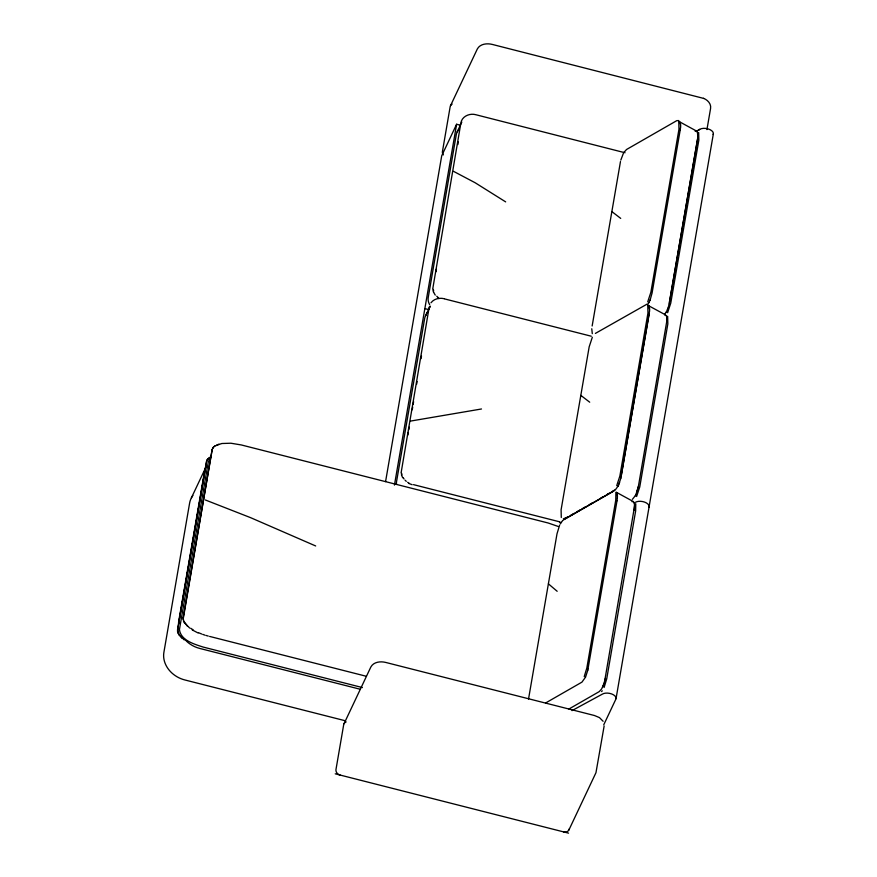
<?xml version="1.0" encoding="UTF-8"?>
<svg xmlns="http://www.w3.org/2000/svg" width="877" height="877" viewBox="0 0 877 877"><rect width="100%" height="100%" fill="white"/><g stroke="black" fill="none" stroke-linecap="round" stroke-linejoin="round"><path stroke-width="1.32" d="M177.538 631.265L177.56 629.576M183.118 619.48L212.07 449.824M183.238 617.704L183.545 621.146M591.767 328.754L592.293 333.677M649.484 311.138L649.594 309.8M680.497 127.318L680.607 125.981M697.829 136.79L697.401 131.791M617.32 498.059L617.43 496.678M604.143 725.981L595.965 772.692L568.921 829.949M649.539 311.039L621.069 476.847M680.377 128.634L680.552 127.231M666.684 321.903L666.838 317.156M666.915 320.522L638.401 486.307L636.472 493.378M697.928 136.713L669.414 302.488M617.375 497.961L616.969 500.822M680.168 130.004L680.42 128.557M697.796 138.04L669.129 303.902M634.301 510.282L634.509 503.069M592.15 325.981L620.477 161.565M177.571 629.697L206.501 461.609M206.61 461.521L177.669 629.489L178.974 634.455L184.115 639.859M183.14 617.912L212.179 449.737M385.573 481.616L441.712 155.788L456.61 124.26L460.293 125.203M394.442 485.091L456.61 124.26M429.215 306.983L401.063 473.076M435.957 271.738L436.417 269.053M457.871 144.552L458.331 141.921M407.871 435.047L408.32 432.416M408.77 429.785L409.23 427.154M412.223 409.789L412.683 407.092M413.144 404.407L413.615 401.71M416.63 384.214L417.09 381.528M421.037 358.649L421.497 355.952M528.524 699.068L557.005 533.808L559.603 525.213M680.212 129.939L652.082 293.028L650.109 300.077M588.039 668.745L617.024 500.756M649.199 313.758L620.795 478.25M604.406 682.635L634.784 504.999M706.939 129.577L710.567 108.518C711.433 103.87 707.586 99.825 703.486 98.334M616.038 698.673L713.341 133.918M587.765 670.192L588.094 668.691M638.489 486.286L635.924 494.65M605.174 679.653L605.47 678.184M587.809 670.171L585.485 677.296M620.839 478.228L618.548 485.167M669.217 303.902L668 308.211M604.735 681.122L602.861 686.779M620.817 160.118L623.339 153.453M206.512 461.73L207.093 460.074M212.081 449.945L212.672 448.29M603.869 684.016L601.644 688.905L599.298 691.58L568.91 709.022M667.485 309.57L667.934 308.145M619.085 483.83L619.59 482.493M548.421 583.863L557.169 591.284M584.225 676.606L586.834 668.011L615.764 500.076L615.884 492.907M604.11 687.469L606.72 678.864L635.65 510.929L635.77 503.76M650.098 300.011L648.98 302.532M667.43 309.471L666.356 312.015M191.383 497.895L206.281 466.378A25.543 21.388 25.3 0 0 204.494 471.683L178.787 620.861A25.543 21.388 25.3 0 0 178.524 623.7M450.515 105.711L477.329 48.969C480.147 43.74 487.163 43.094 492.359 44.442L703.694 98.41M457.213 131.824L461.817 122.078M425.553 315.819L430.158 306.073A12.771 10.699 25.3 0 0 429.84 307.509M344.036 723.733L370.85 667.002C373.668 661.762 380.684 661.115 385.88 662.475L594.474 715.522L599.462 717.605L603.102 721.267M603.727 724.851L615.862 699.177A7.663 4.078 9.8 0 0 611.686 693.959A7.663 4.078 9.8 0 0 602.378 694.124L571.99 710.622M585.474 677.208L581.966 682.12L545.735 702.916M592.326 337.261L589.18 346.81L561.094 509.855L561.28 517.485M647.719 301.841L650.866 292.304L678.962 129.259L678.776 121.618M667.616 312.705L670.752 303.157L698.848 140.112L698.662 132.482M616.717 485.661L619.853 476.112L647.95 313.067L647.763 305.437M617.967 486.34L618.537 485.08M635.343 495.834L635.869 494.54M636.603 496.514L639.75 486.965L667.836 323.92L667.649 316.29M611.861 211.587L620.719 218.395M580.848 395.395L589.706 402.203M560.195 524.007L562.694 520.5M648.98 302.422L647.796 304.363M666.312 311.883L664.536 314.569M617.967 486.242L615.61 489.498L611.532 491.92M635.299 495.702L632.372 499.364M623.942 152.39L626.529 149.507L676.792 120.642L678.842 120.577M212.563 448.377L213.517 447.062M212.563 448.509L213.615 446.974M206.994 460.173L209.439 457.608M206.994 460.293L208.046 458.759M209.724 459.033L208.364 461.653L179.434 629.576C180.772 640.418 194.212 644.124 203.102 647.051L362.42 687.568M601.633 691.569L602.247 690.791M430.98 302.795C433.972 298.728 439.607 297.511 444.332 298.75M426.463 313.352L427.625 312.365M213.517 447.182L215.008 445.823M207.948 458.967L211.149 456.851M595.395 333.403L647.007 304.155M568.296 516.739L563.33 518.866M570.631 515.402L574.139 513.385M576.474 512.047L579.982 510.03M582.317 508.693L585.825 506.676M589.333 504.659L592.841 502.653M601.019 497.95L603.354 496.612M606.862 494.595L609.197 493.258M564.514 519.14L614.777 490.287M563.396 519.984L613.659 491.131M696.47 131.111L699.682 129.379M214.909 446.031L221.464 443.609M209.34 457.684L211.247 456.632M695.143 131.21C697.621 130.07 697.982 133.951 697.884 135.562M632.01 501.71L633.468 501.622L634.586 504.089M216.718 445.067L218.921 444.157M410.524 421.081L481.495 408.978M221.706 443.51L230.903 443.225L241.339 444.957L548.136 522.988L558.276 526.485M664.667 314.799L666.301 315.764M559.57 522.199L561.258 522.528M444.814 298.969L591.295 336.22M424.852 308.605L428.82 309.614M413.527 484.652L559.548 521.793M209.603 636.417L366.279 676.266M360.239 689.256L199.682 648.421A25.543 21.388 25.3 0 1 186.253 640.977M345.341 720.773L184.773 679.938A25.543 21.388 25.3 0 1 163.889 652.378L189.596 503.201A25.543 21.388 25.3 0 1 192.863 495.516M335.233 773.81L568.548 833.15M206.062 635.452L208.277 636.088M625.038 152.762L475.981 114.755C469.864 112.914 461.905 116.213 460.874 122.988L432.712 289.092M412.168 484.707L408.901 483.479M647.829 305.306L665.599 314.909M202.806 634.4L204.955 635.145M205.306 499.956L250.592 517.66L315.676 545.965M198.64 632.755L201.732 634.027M453.508 171.333L475.159 182.756L505.667 201.885M198.092 632.986L192.238 629.927M696.612 131.101L679.28 121.64L680.234 123.164M633.468 501.622L616.136 492.161L616.838 493.049M190.758 628.272L193.115 629.861M437.623 297.566L439.026 298.597M184.433 622.769L189.684 628.064M648.267 305.448L648.969 306.303M187.535 626.321L183.644 620.938M181.967 638.215L178.864 634.564M435.244 295.089L433.545 292.151M183.545 621.037L184.444 622.889M177.976 632.821L178.875 634.674M402.653 477.691L401.403 474.72M680.026 122.309L680.42 124.008M666.388 315.599L666.553 316.444M649.024 306.117L649.232 306.983M433.019 290.627L433.578 292.238M177.538 631.144L177.976 632.931M666.652 316.301L666.871 319.381M649.276 306.807L649.539 309.921M617.134 493.587L617.255 494.628M680.475 123.854L680.519 124.994M649.408 307.816L649.517 308.803M617.309 494.475L617.353 495.648M680.574 124.852L680.552 126.102M617.419 495.516L617.375 496.799M340.144 775.06A5.109 4.275 25.3 0 1 335.968 769.557L343.674 724.797A5.109 4.275 25.3 0 1 345.143 722.462M569.283 828.886A5.109 4.275 25.3 0 1 563.637 831.9M345.637 722.155A5.109 4.275 25.3 0 1 346.185 721.903M443.367 154.9A5.109 4.275 25.3 0 1 442.447 151.524L450.153 106.775A5.109 4.275 25.3 0 1 452.115 104.122M437.963 297.336A12.771 10.699 25.3 0 1 436.757 296.218M433.644 290.857A12.771 10.699 25.3 0 1 433.348 289.41M698.728 130.202A7.663 4.078 9.8 0 1 708.068 128.897A7.663 4.078 9.8 0 1 713.165 134.433M635.419 502.324A7.663 4.078 9.8 0 1 644.738 502.159A7.663 4.078 9.8 0 1 648.914 507.377M185.485 640.21A25.543 21.388 25.3 0 1 184.049 638.599M458.879 129.566A12.771 10.699 25.3 0 0 456.314 134.477L428.228 297.511A12.771 10.699 25.3 0 0 429.642 304.637M409.088 483.15A12.771 10.699 25.3 0 1 407.641 482.306M406.303 481.33A12.771 10.699 25.3 0 1 405.097 480.212M404.056 478.985A12.771 10.699 25.3 0 1 403.179 477.669M401.984 474.852A12.771 10.699 25.3 0 1 401.699 473.405M426.299 314.624A12.771 10.699 25.3 0 0 424.665 318.472L396.568 481.506A12.771 10.699 25.3 0 0 396.514 484.367"/></g></svg>
